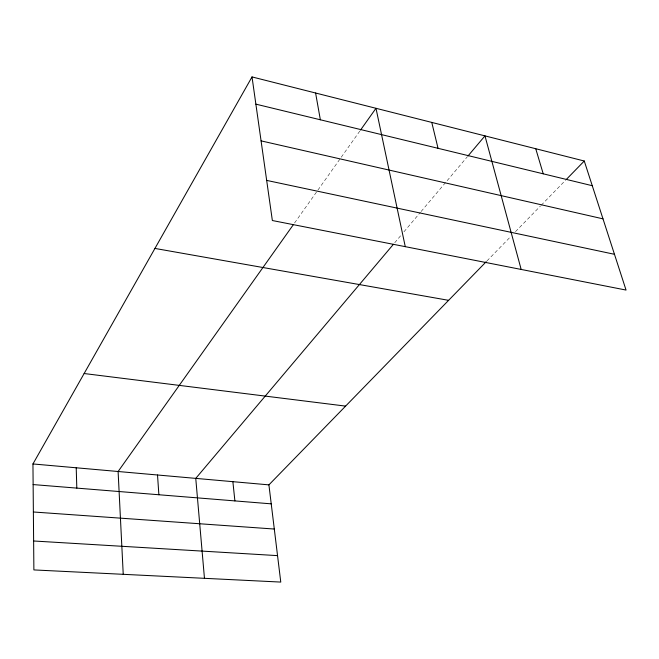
<?xml version="1.0" encoding="UTF-8"?>
<svg xmlns="http://www.w3.org/2000/svg" width="659" height="659" viewBox="0 0 659 659"><rect width="100%" height="100%" fill="white"/><g stroke="black" fill="none" stroke-linecap="round" stroke-linejoin="round"><path stroke-width="0.49" stroke-dasharray="3.29 2.47" d="M294.565 222.973L359.921 130.919M394.725 242.743L401.306 234.95M403.951 231.82L420.45 212.28M421.109 211.498L467.206 156.908M486.952 260.956L510.494 236.779M515.486 231.647L540.504 205.962M541.22 205.229L565.611 180.171"/><path stroke-width="0.99" d="M486.243 261.681L268.913 484.867L280.775 582.078L33.881 569.92L32.95 463.952L252.018 76.922L584.269 161.01L626.05 290.067L272.356 220.526L252.018 76.922M293.395 224.62L118.109 471.506L123.233 574.318M360.514 130.078L375.984 108.298L405.269 246.664M393.423 244.291L195.756 478.385L204.463 578.322M467.865 156.125L484.966 135.878L521.178 269.449M566.336 179.437L584.269 161.01M33.625 540.99L277.546 555.628M33.37 511.985L274.301 529.037M33.131 484.571L271.228 503.847M32.95 463.952L268.913 484.867M84.13 373.529L345.604 406.109M154.939 248.427L448.606 300.331M266.673 180.401L614.476 254.3M261.071 140.869L602.993 218.846M255.873 104.147L592.268 185.706M535.742 148.728L543.222 173.811M431.769 122.417L438.046 148.316M315.595 93.01L320.356 119.781M232.874 481.671L234.892 500.906M157.517 474.999L158.877 494.752M76.213 467.791L76.815 488.113"/></g></svg>
